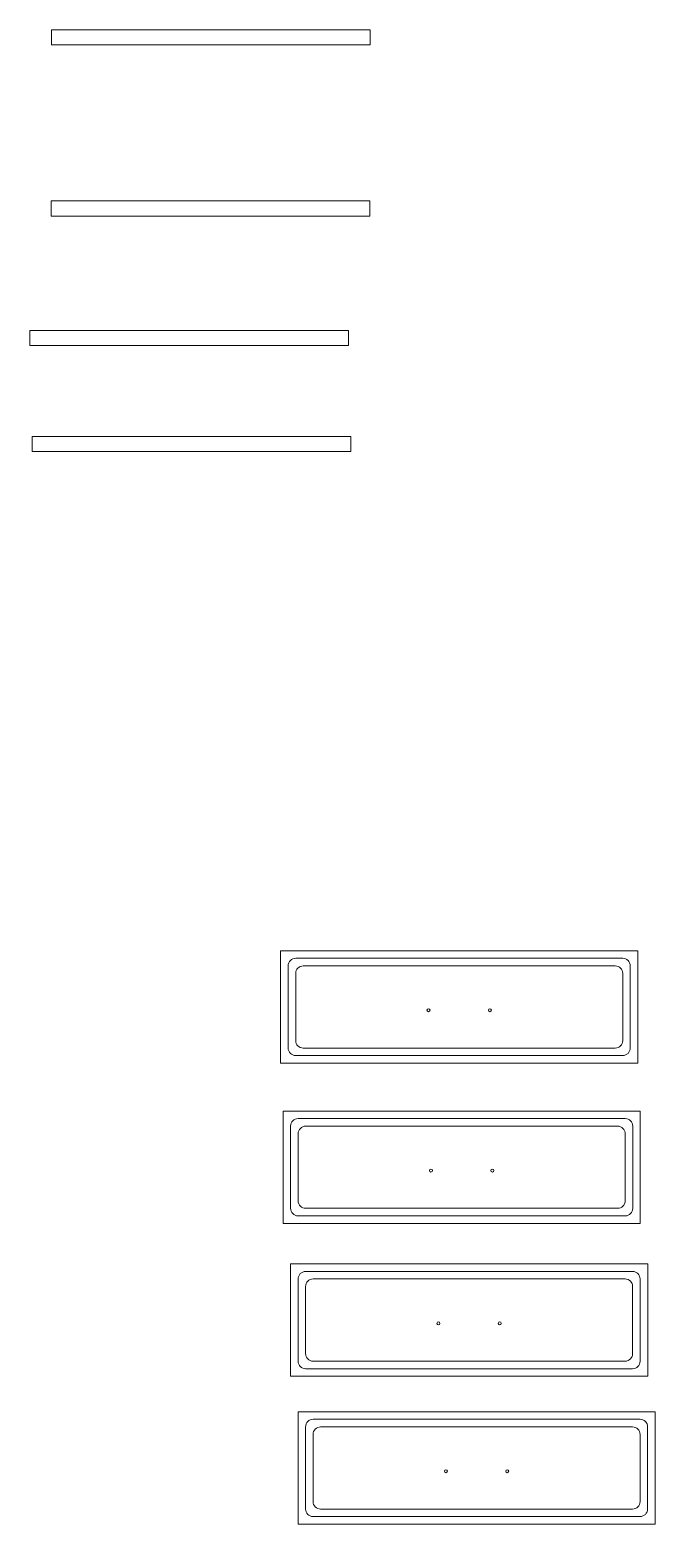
# Model space of a CAD drawing. Header units: millimetres. Extents: x -2066 to 5505, y -2840 to 3131.
# Drawn here: x 1484 to 2314, y 560 to 2542 of the extents above; entities that cross this region are included whole.
import ezdxf

# ---------------------------------------------------------------- set-up
doc = ezdxf.new("R2010")
doc.units = ezdxf.units.MM

msp = doc.modelspace()

# ---------------------------------------------------------------- linework, layer by layer
at = {"color": 7, "linetype": 'Continuous', "lineweight": 15}
for p, q in [((1512.765, 2542.14), (1512.765, 2522.14)), ((1935.765, 2542.14), (1512.765, 2542.14)), ((1935.765, 2542.14), (1935.765, 2522.14)), ((1935.765, 2522.14), (1512.765, 2522.14)), ((1512.199, 2315.211), (1512.199, 2295.211)), ((1935.199, 2315.211), (1512.199, 2315.211)), ((1935.199, 2315.211), (1935.199, 2295.211)), ((1935.199, 2295.211), (1512.199, 2295.211)), ((1484.084, 2143.399), (1484.084, 2123.399)), ((1907.084, 2143.399), (1484.084, 2143.399)), ((1907.084, 2143.399), (1907.084, 2123.399)), ((1907.084, 2123.399), (1484.084, 2123.399)), ((1487.208, 2002.825), (1487.208, 1982.825)), ((1910.208, 2002.825), (1487.208, 2002.825)), ((1910.208, 2002.825), (1910.208, 1982.825)), ((1910.208, 1982.825), (1487.208, 1982.825)), ((2290.9, 1320.664), (1816.9, 1320.664)), ((1816.9, 1320.664), (1816.9, 1171.664)), ((2270.9, 1310.664), (1836.9, 1310.664)), ((2290.9, 1171.664), (2290.9, 1320.664)), ((1826.9, 1300.664), (1826.9, 1191.664)), ((1836.9, 1290.664), (1836.9, 1201.664)), ((2260.9, 1300.664), (1846.9, 1300.664)), ((2270.9, 1201.664), (2270.9, 1290.664)), ((2280.9, 1191.664), (2280.9, 1300.664)), ((1846.9, 1191.664), (2260.9, 1191.664)), ((1816.9, 1171.664), (2290.9, 1171.664)), ((1836.9, 1181.664), (2270.9, 1181.664)), ((2294.195, 1108.049), (1820.195, 1108.049)), ((1820.195, 1108.049), (1820.195, 959.049)), ((2274.195, 1098.049), (1840.195, 1098.049)), ((2294.195, 959.049), (2294.195, 1108.049)), ((1830.195, 1088.049), (1830.195, 979.049)), ((1840.195, 1078.049), (1840.195, 989.049)), ((2264.195, 1088.049), (1850.195, 1088.049)), ((2274.195, 989.049), (2274.195, 1078.049)), ((2284.195, 979.049), (2284.195, 1088.049)), ((1850.195, 979.049), (2264.195, 979.049)), ((1820.195, 959.049), (2294.195, 959.049)), ((1840.195, 969.049), (2274.195, 969.049)), ((1830.082, 905.321), (1830.082, 756.321)), ((2304.082, 905.321), (1830.082, 905.321)), ((2284.082, 895.321), (1850.082, 895.321)), ((2304.082, 756.321), (2304.082, 905.321)), ((1840.082, 885.321), (1840.082, 776.321)), ((1850.082, 875.321), (1850.082, 786.321)), ((2274.082, 885.321), (1860.082, 885.321)), ((2284.082, 786.321), (2284.082, 875.321)), ((2294.082, 776.321), (2294.082, 885.321)), ((1860.082, 776.321), (2274.082, 776.321)), ((1830.082, 756.321), (2304.082, 756.321)), ((1850.082, 766.321), (2284.082, 766.321)), ((2313.969, 709.184), (1839.969, 709.184)), ((1839.969, 709.184), (1839.969, 560.184)), ((2293.969, 699.184), (1859.969, 699.184)), ((2313.969, 560.184), (2313.969, 709.184)), ((1849.969, 689.184), (1849.969, 580.184)), ((1859.969, 679.184), (1859.969, 590.184)), ((2283.969, 689.184), (1869.969, 689.184)), ((2293.969, 590.184), (2293.969, 679.184)), ((2303.969, 580.184), (2303.969, 689.184)), ((1869.969, 580.184), (2283.969, 580.184)), ((1839.969, 560.184), (2313.969, 560.184)), ((1859.969, 570.184), (2293.969, 570.184))]:
    msp.add_line(p, q, dxfattribs=at)
for centre in [(2013.177, 1241.783), (2094.623, 1241.783), (2016.472, 1029.168), (2097.919, 1029.168), (2026.359, 826.44), (2107.805, 826.44), (2036.245, 630.303), (2117.692, 630.303)]:
    msp.add_circle(centre, 2, dxfattribs=at)
for centre, start, end in [((1836.9, 1300.664), 90, 180), ((2270.9, 1300.664), 360, 90), ((1846.9, 1290.664), 90, 180), ((2260.9, 1290.664), 0, 90), ((1836.9, 1191.664), 180, 270), ((1846.9, 1201.664), 180, 270), ((2260.9, 1201.664), 270, 0), ((2270.9, 1191.664), 270, 0), ((1840.195, 1088.049), 90, 180), ((2274.195, 1088.049), 0, 90), ((1850.195, 1078.049), 90, 180), ((2264.195, 1078.049), 0, 90), ((1840.195, 979.049), 180, 270), ((1850.195, 989.049), 180, 270), ((2264.195, 989.049), 270, 0), ((2274.195, 979.049), 270, 0), ((1850.082, 885.321), 90, 180), ((2284.082, 885.321), 0, 90), ((1860.082, 875.321), 90, 180), ((2274.082, 875.321), 0, 90), ((1850.082, 776.321), 180, 270), ((1860.082, 786.321), 180, 270), ((2274.082, 786.321), 270, 0), ((2284.082, 776.321), 270, 0), ((1859.969, 689.184), 90, 180), ((2293.969, 689.184), 0, 90), ((1869.969, 679.184), 90, 180), ((2283.969, 679.184), 0, 90), ((1859.969, 580.184), 180, 270), ((1869.969, 590.184), 180, 270), ((2283.969, 590.184), 270, 0), ((2293.969, 580.184), 270, 0)]:
    msp.add_arc(centre, 10, start, end, dxfattribs=at)

doc.saveas('drawing.dxf')
